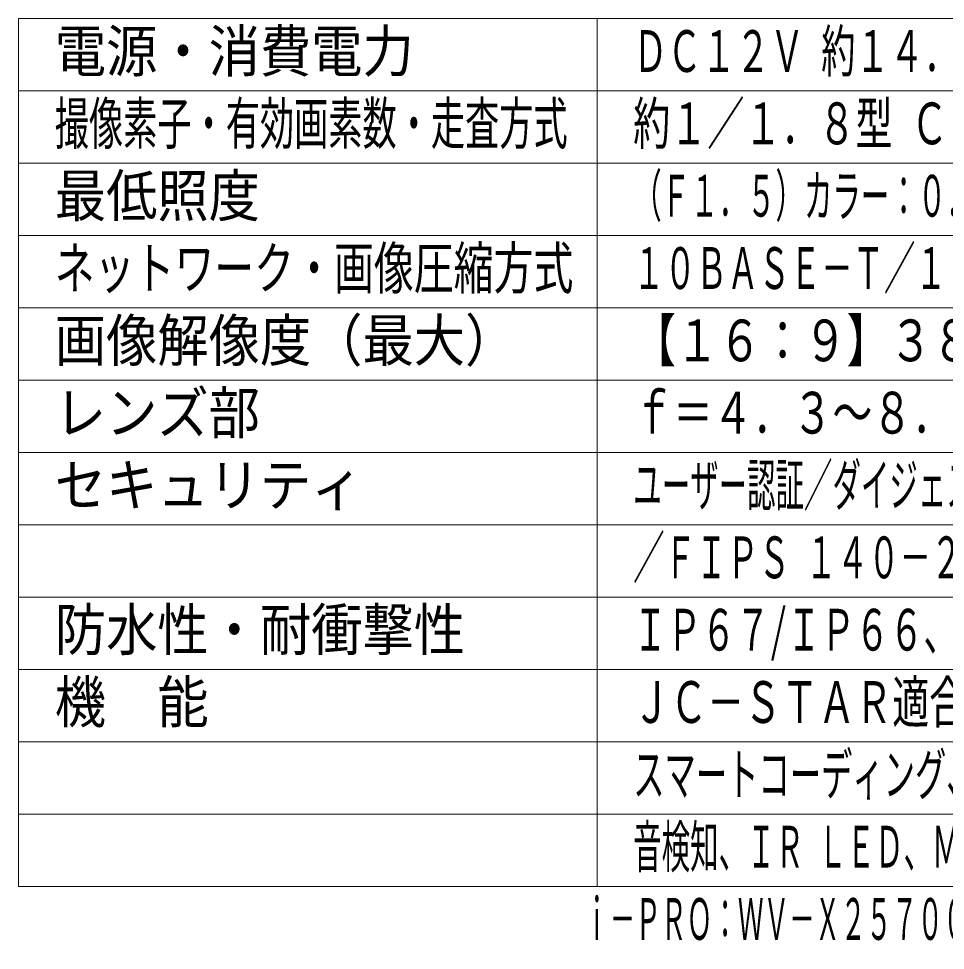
# Model space of a CAD drawing. Units: millimetres on the paper. Extents: x -63 to 64, y -59 to 59.
# Drawn here: x -62.8 to 1.3, y -59 to 5.4 of the extents above; entities that cross this region are included whole.
import ezdxf
from ezdxf.enums import TextEntityAlignment as Align

# ---------------------------------------------------------------- set-up
doc = ezdxf.new("R2010")
doc.units = ezdxf.units.MM
doc.layers.add('0-0_MOJI1', color=7, linetype='Continuous')
doc.layers.add('0-1_相当品', color=4, linetype='Continuous')
doc.layers.add('0-5_WAKU', color=4, linetype='Continuous', lineweight=9)
doc.styles.add('ＭＳ ゴシック', font='')
doc.styles.get('ＭＳ ゴシック').set_extended_font_data('MS Gothic')

msp = doc.modelspace()

# ---------------------------------------------------------------- linework, layer by layer
at = {"layer": '0-5_WAKU', "color": 3}
for p, q in [((62.18, 5.4), (-62.82, 5.4)), ((-62.82, -54.6), (-62.82, 5.4)), ((-22.82, -54.6), (-22.82, 5.4)), ((-62.82, -54.6), (62.18, -54.6))]:
    msp.add_line(p, q, dxfattribs=at)
at = {"layer": '0-5_WAKU'}
for p, q in [((62.18, 0.4), (-62.82, 0.4)), ((62.18, -4.6), (-62.82, -4.6)), ((-62.82, -9.6), (62.18, -9.6)), ((-62.82, -14.6), (62.18, -14.6)), ((-62.82, -19.6), (62.18, -19.6)), ((-62.82, -24.6), (62.18, -24.6)), ((62.18, -29.6), (-62.82, -29.6)), ((62.18, -34.6), (-62.82, -34.6)), ((-62.82, -39.6), (62.18, -39.6)), ((62.18, -44.6), (-62.82, -44.6)), ((62.18, -49.6), (-62.82, -49.6))]:
    msp.add_line(p, q, dxfattribs=at)

# ---------------------------------------------------------------- texts
at = {"layer": '0-0_MOJI1', "style": 'ＭＳ ゴシック'}
for s, height, width, p in [('電源・消費電力', 2.889, 0.9, (-60.32, 0.845)), ('ＤＣ１２Ｖ 約１４．２Ｗ、ＰｏＥ＋（ＩＥＥＥ８０２．３ａｔ準拠）約１４Ｗ', 2.889, 0.6, (-20.32, 0.845)), ('撮像素子・有効画素数・走査方式', 2.889, 0.6, (-60.32, -4.155)), ('約１／１．８型 ＣＭＯＳセンサー・約８４０万画素・プログレッシブ', 2.889, 0.65, (-20.32, -4.155)), ('最低照度', 2.889, 0.9, (-60.32, -9.155)), ('（Ｆ１．５）カラー：０．００４ｌｘ、白黒：０．００２ｌｘ／０ｌｘ（ＩＲ ＬＥＤ点灯時）', 2.886, 0.5, (-20.32, -9.155)), ('ネットワーク・画像圧縮方式', 2.889, 0.7, (-60.32, -14.155)), ('１０ＢＡＳＥ－Ｔ／１００ＢＡＳＥ－ＴＸ・Ｈ．２６５、Ｈ．２６４、ＪＰＥＧ', 2.889, 0.55, (-20.32, -14.155)), ('画像解像度（最大）', 2.889, 0.9, (-60.32, -19.155)), ('【１６：９】３８４０×２１６０（６０ｆｐｓ）', 2.886, 0.75, (-20.32, -19.155)), ('レンズ部', 2.889, 0.9, (-60.32, -24.155)), ('ｆ＝４．３～８．６ｍｍ（２。０倍、電動ズーム／電動フォーカス）', 2.886, 0.7, (-20.32, -24.155)), ('ユーザー認証／ダイジェスト認証／ホスト認証／ＨＴＴＰＳ／動画ファイルの改ざん検出', 2.886, 0.5, (-20.32, -29.155)), ('セキュリティ', 2.889, 0.9, (-60.32, -29.155)), ('／ＦＩＰＳ １４０－２ ｌｅｖｅｌ３準拠セキュアエレメント、セキュアブート', 2.889, 0.55, (-20.32, -34.155)), ('防水性・耐衝撃性', 2.889, 0.9, (-60.32, -39.155)), ('ＩＰ６７/ＩＰ６６、Ｔｙｐｅ４Ｘ、ＮＥＭＡ４Ｘ 準拠・５０Ｊ、ＩＫ１０', 2.886, 0.6, (-20.32, -39.155)), ('機\u3000能', 2.889, 0.9, (-60.32, -44.155)), ('ＪＣ－ＳＴＡＲ適合、インテリジェントオート、スーパーダイナミック、', 2.886, 0.65, (-20.32, -44.155)), ('スマートコーディング、逆光／強光補正、カラー／白黒切換、動作検知、妨害検知、', 2.886, 0.55, (-20.32, -49.155)), ('音検知、ＩＲ ＬＥＤ、ＭｉｃｒｏＳＤスロット、ＡＩ音識別、ＡＩアプリ最大９個搭載可能', 2.886, 0.5, (-20.32, -54.155))]:
    msp.add_text(s, height=height, dxfattribs=dict(at, width=width)).set_placement(p, align=Align.BOTTOM_LEFT)
at = {"layer": '0-1_相当品', "style": 'ＭＳ ゴシック', "width": 0.45}
msp.add_text('ｉ－ＰＲＯ：ＷＶ－Ｘ２５７００－Ｖ２ＬＮ＋ＷＶ－ＱＪＢ５０１－ＷＵＸ＋ＷＶ－ＱＳＲ５００－ＷＵＸ', height=2.889, dxfattribs=at).set_placement((-23.72, -59.155), align=Align.BOTTOM_LEFT)

doc.saveas('drawing.dxf')
